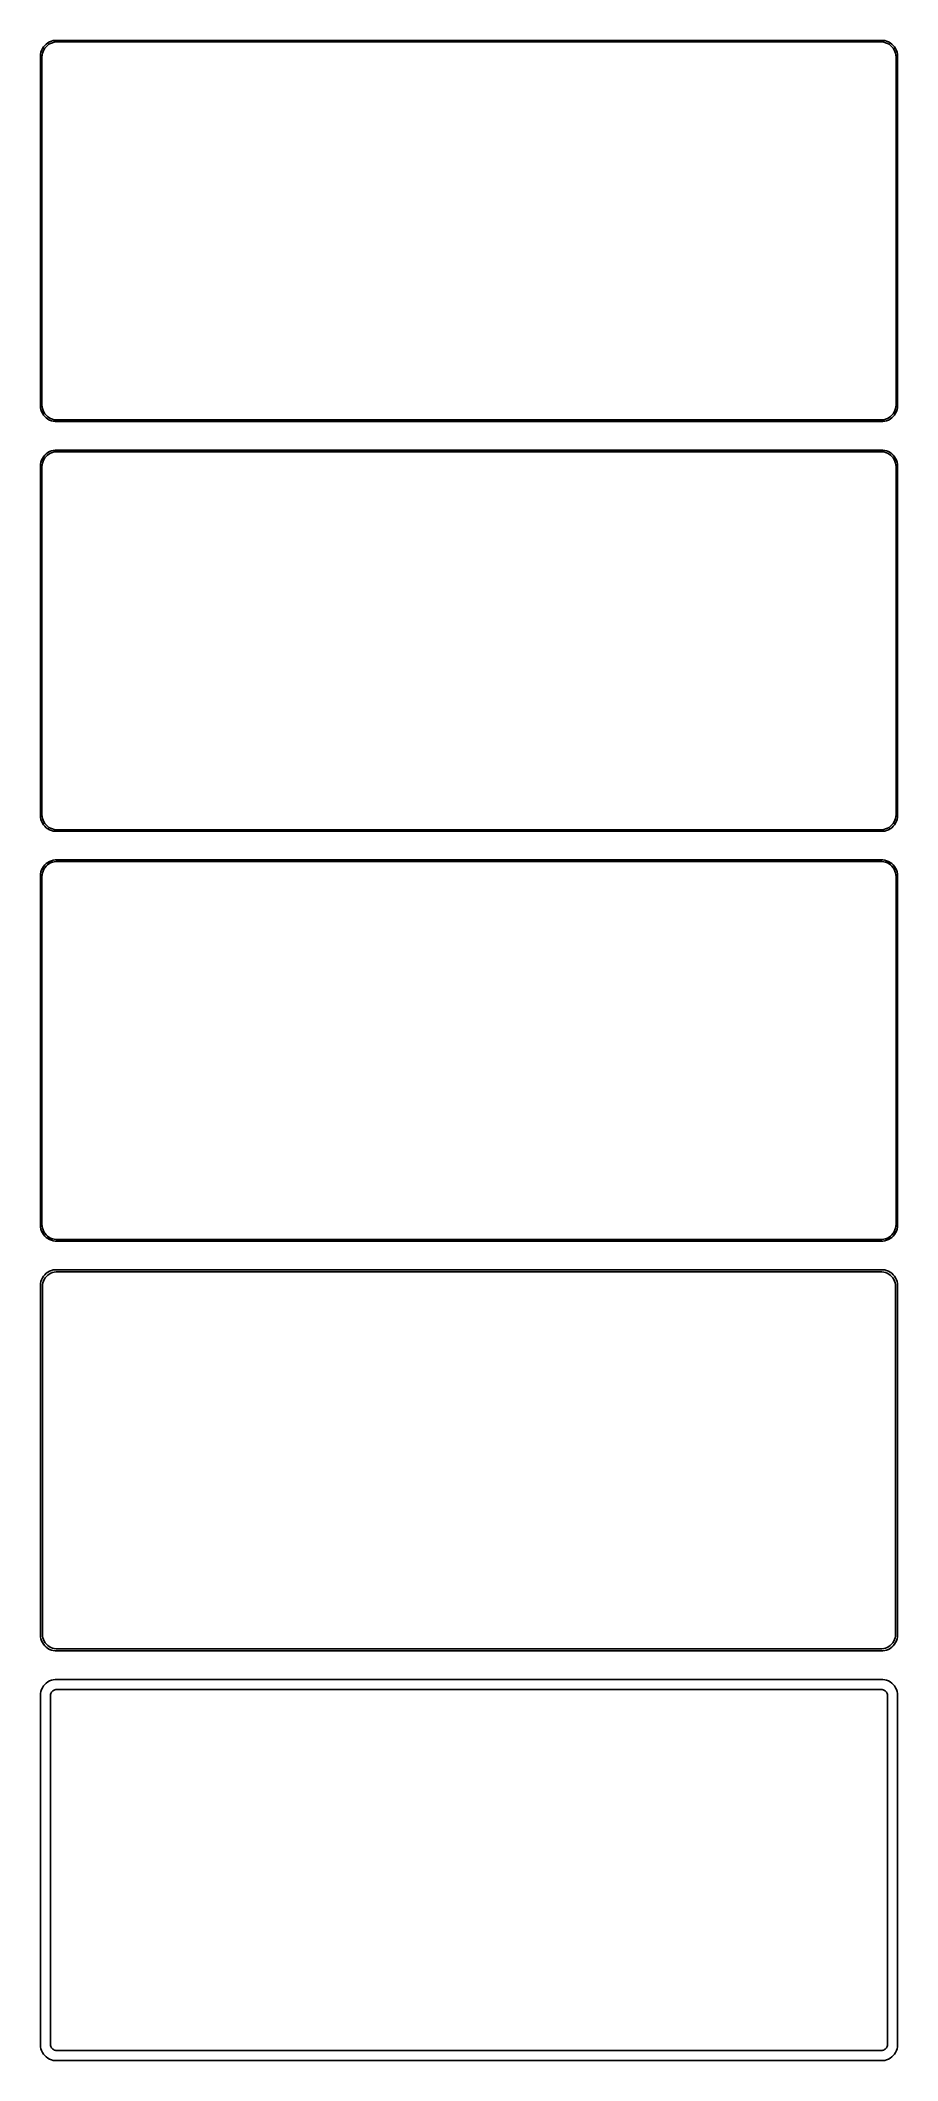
# Model space of a CAD drawing. Header units: metres. Extents: x -135 to 135, y 585 to 1221.
import ezdxf

# ---------------------------------------------------------------- set-up
doc = ezdxf.new("R2010")
doc.units = ezdxf.units.M

msp = doc.modelspace()

# ---------------------------------------------------------------- linework, layer by layer
for p, q in [((-134.961, 1216.63), (-135, 1216)), ((-135, 1216), (-135, 1106)), ((-134.843, 1217.24), (-134.961, 1216.63)), ((-134.649, 1217.84), (-134.843, 1217.24)), ((-134.382, 1218.41), (-134.649, 1217.84)), ((-134.5, 1215.75), (-134.463, 1216.35)), ((-134.5, 1106.25), (-134.5, 1215.75)), ((-134.463, 1216.35), (-134.351, 1216.93)), ((-134.045, 1218.94), (-134.382, 1218.41)), ((-134.351, 1216.93), (-134.166, 1217.5)), ((-134.166, 1217.5), (-133.912, 1218.04)), ((-133.645, 1219.42), (-134.045, 1218.94)), ((-133.912, 1218.04), (-133.593, 1218.54)), ((-133.187, 1219.85), (-133.645, 1219.42)), ((-133.593, 1218.54), (-133.213, 1219)), ((-133.213, 1219), (-132.778, 1219.41)), ((-132.679, 1220.22), (-133.187, 1219.85)), ((-132.778, 1219.41), (-132.295, 1219.76)), ((-132.129, 1220.52), (-132.679, 1220.22)), ((-132.295, 1219.76), (-131.772, 1220.05)), ((-131.545, 1220.76), (-132.129, 1220.52)), ((-131.772, 1220.05), (-131.218, 1220.27)), ((-130.937, 1220.91), (-131.545, 1220.76)), ((-131.218, 1220.27), (-130.64, 1220.42)), ((-130.314, 1220.99), (-130.937, 1220.91)), ((-130.64, 1220.42), (-130.048, 1220.49)), ((130.314, 1220.99), (-130.314, 1220.99)), ((-130.048, 1220.49), (130.048, 1220.49)), ((130.048, 1220.49), (130.64, 1220.42)), ((130.937, 1220.91), (130.314, 1220.99)), ((130.64, 1220.42), (131.218, 1220.27)), ((131.545, 1220.76), (130.937, 1220.91)), ((131.218, 1220.27), (131.772, 1220.05)), ((132.129, 1220.52), (131.545, 1220.76)), ((131.772, 1220.05), (132.295, 1219.76)), ((132.679, 1220.22), (132.129, 1220.52)), ((132.295, 1219.76), (132.778, 1219.41)), ((133.187, 1219.85), (132.679, 1220.22)), ((132.778, 1219.41), (133.213, 1219)), ((133.645, 1219.42), (133.187, 1219.85)), ((133.213, 1219), (133.593, 1218.54)), ((133.593, 1218.54), (133.912, 1218.04)), ((134.045, 1218.94), (133.645, 1219.42)), ((133.912, 1218.04), (134.166, 1217.5)), ((134.382, 1218.41), (134.045, 1218.94)), ((134.166, 1217.5), (134.351, 1216.93)), ((134.351, 1216.93), (134.463, 1216.35)), ((134.649, 1217.84), (134.382, 1218.41)), ((134.463, 1216.35), (134.5, 1215.75)), ((134.5, 1215.75), (134.5, 1106.25)), ((134.843, 1217.24), (134.649, 1217.84)), ((134.961, 1216.63), (134.843, 1217.24)), ((135, 1216), (134.961, 1216.63)), ((135, 1106), (135, 1216)), ((-135, 1106), (-134.961, 1105.37)), ((-134.961, 1105.37), (-134.843, 1104.76)), ((-134.843, 1104.76), (-134.649, 1104.16)), ((-134.649, 1104.16), (-134.382, 1103.59)), ((-134.463, 1105.65), (-134.5, 1106.25)), ((-134.351, 1105.07), (-134.463, 1105.65)), ((-134.382, 1103.59), (-134.045, 1103.06)), ((-134.166, 1104.5), (-134.351, 1105.07)), ((-133.912, 1103.96), (-134.166, 1104.5)), ((-134.045, 1103.06), (-133.645, 1102.58)), ((-133.593, 1103.46), (-133.912, 1103.96)), ((-133.645, 1102.58), (-133.187, 1102.15)), ((-133.213, 1103), (-133.593, 1103.46)), ((-132.778, 1102.59), (-133.213, 1103)), ((-133.187, 1102.15), (-132.679, 1101.78)), ((-132.295, 1102.24), (-132.778, 1102.59)), ((-132.679, 1101.78), (-132.129, 1101.48)), ((-131.772, 1101.95), (-132.295, 1102.24)), ((-132.129, 1101.48), (-131.545, 1101.24)), ((-131.218, 1101.73), (-131.772, 1101.95)), ((-131.545, 1101.24), (-130.937, 1101.09)), ((-130.64, 1101.58), (-131.218, 1101.73)), ((-130.937, 1101.09), (-130.314, 1101.01)), ((-130.048, 1101.51), (-130.64, 1101.58)), ((-130.314, 1101.01), (130.314, 1101.01)), ((130.048, 1101.51), (-130.048, 1101.51)), ((130.64, 1101.58), (130.048, 1101.51)), ((130.314, 1101.01), (130.937, 1101.09)), ((131.218, 1101.73), (130.64, 1101.58)), ((130.937, 1101.09), (131.545, 1101.24)), ((131.772, 1101.95), (131.218, 1101.73)), ((131.545, 1101.24), (132.129, 1101.48)), ((132.295, 1102.24), (131.772, 1101.95)), ((132.129, 1101.48), (132.679, 1101.78)), ((132.778, 1102.59), (132.295, 1102.24)), ((132.679, 1101.78), (133.187, 1102.15)), ((133.213, 1103), (132.778, 1102.59)), ((133.187, 1102.15), (133.645, 1102.58)), ((133.593, 1103.46), (133.213, 1103)), ((133.912, 1103.96), (133.593, 1103.46)), ((133.645, 1102.58), (134.045, 1103.06)), ((134.166, 1104.5), (133.912, 1103.96)), ((134.045, 1103.06), (134.382, 1103.59)), ((134.351, 1105.07), (134.166, 1104.5)), ((134.463, 1105.65), (134.351, 1105.07)), ((134.382, 1103.59), (134.649, 1104.16)), ((134.5, 1106.25), (134.463, 1105.65)), ((134.649, 1104.16), (134.843, 1104.76)), ((134.843, 1104.76), (134.961, 1105.37)), ((134.961, 1105.37), (135, 1106)), ((-134.961, 1087.63), (-135, 1087)), ((-134.843, 1088.24), (-134.961, 1087.63)), ((-134.649, 1088.84), (-134.843, 1088.24)), ((-134.382, 1089.41), (-134.649, 1088.84)), ((-134.463, 1087.35), (-134.351, 1087.93)), ((-134.045, 1089.94), (-134.382, 1089.41)), ((-134.351, 1087.93), (-134.166, 1088.5)), ((-134.166, 1088.5), (-133.912, 1089.04)), ((-133.645, 1090.42), (-134.045, 1089.94)), ((-133.912, 1089.04), (-133.593, 1089.54)), ((-133.187, 1090.85), (-133.645, 1090.42)), ((-133.593, 1089.54), (-133.213, 1090)), ((-133.213, 1090), (-132.778, 1090.41)), ((-132.679, 1091.22), (-133.187, 1090.85)), ((-132.778, 1090.41), (-132.295, 1090.76)), ((-132.129, 1091.52), (-132.679, 1091.22)), ((-132.295, 1090.76), (-131.772, 1091.05)), ((-131.545, 1091.76), (-132.129, 1091.52)), ((-131.772, 1091.05), (-131.218, 1091.27)), ((-130.937, 1091.91), (-131.545, 1091.76)), ((-131.218, 1091.27), (-130.64, 1091.42)), ((-130.314, 1091.99), (-130.937, 1091.91)), ((-130.64, 1091.42), (-130.048, 1091.49)), ((130.314, 1091.99), (-130.314, 1091.99)), ((-130.048, 1091.49), (130.048, 1091.49)), ((130.048, 1091.49), (130.64, 1091.42)), ((130.937, 1091.91), (130.314, 1091.99)), ((130.64, 1091.42), (131.218, 1091.27)), ((131.545, 1091.76), (130.937, 1091.91)), ((131.218, 1091.27), (131.772, 1091.05)), ((132.129, 1091.52), (131.545, 1091.76)), ((131.772, 1091.05), (132.295, 1090.76)), ((132.679, 1091.22), (132.129, 1091.52)), ((132.295, 1090.76), (132.778, 1090.41)), ((133.187, 1090.85), (132.679, 1091.22)), ((132.778, 1090.41), (133.213, 1090)), ((133.645, 1090.42), (133.187, 1090.85)), ((133.213, 1090), (133.593, 1089.54)), ((133.593, 1089.54), (133.912, 1089.04)), ((134.045, 1089.94), (133.645, 1090.42)), ((133.912, 1089.04), (134.166, 1088.5)), ((134.382, 1089.41), (134.045, 1089.94)), ((134.166, 1088.5), (134.351, 1087.93)), ((134.351, 1087.93), (134.463, 1087.35)), ((134.649, 1088.84), (134.382, 1089.41)), ((134.843, 1088.24), (134.649, 1088.84)), ((134.961, 1087.63), (134.843, 1088.24)), ((135, 1087), (134.961, 1087.63)), ((-135, 1087), (-135, 977)), ((-134.5, 1086.75), (-134.463, 1087.35)), ((-134.5, 977.25), (-134.5, 1086.75)), ((134.463, 1087.35), (134.5, 1086.75)), ((134.5, 1086.75), (134.5, 977.25)), ((135, 977), (135, 1087)), ((-135, 977), (-134.961, 976.373)), ((-134.961, 976.373), (-134.843, 975.757)), ((-134.843, 975.757), (-134.649, 975.159)), ((-134.649, 975.159), (-134.382, 974.591)), ((-134.463, 976.655), (-134.5, 977.25)), ((-134.351, 976.069), (-134.463, 976.655)), ((-134.382, 974.591), (-134.045, 974.061)), ((-134.166, 975.501), (-134.351, 976.069)), ((-133.912, 974.962), (-134.166, 975.501)), ((-134.045, 974.061), (-133.645, 973.577)), ((-133.593, 974.458), (-133.912, 974.962)), ((-133.645, 973.577), (-133.187, 973.147)), ((-133.213, 973.998), (-133.593, 974.458)), ((-132.778, 973.59), (-133.213, 973.998)), ((-133.187, 973.147), (-132.679, 972.778)), ((-132.295, 973.239), (-132.778, 973.59)), ((-131.772, 972.952), (-132.295, 973.239)), ((132.295, 973.239), (131.772, 972.952)), ((132.778, 973.59), (132.295, 973.239)), ((132.679, 972.778), (133.187, 973.147)), ((133.213, 973.998), (132.778, 973.59)), ((133.187, 973.147), (133.645, 973.577)), ((133.593, 974.458), (133.213, 973.998)), ((133.912, 974.962), (133.593, 974.458)), ((133.645, 973.577), (134.045, 974.061)), ((134.166, 975.501), (133.912, 974.962)), ((134.045, 974.061), (134.382, 974.591)), ((134.351, 976.069), (134.166, 975.501)), ((134.463, 976.655), (134.351, 976.069)), ((134.382, 974.591), (134.649, 975.159)), ((134.5, 977.25), (134.463, 976.655)), ((134.649, 975.159), (134.843, 975.757)), ((134.843, 975.757), (134.961, 976.373)), ((134.961, 976.373), (135, 977)), ((-132.679, 972.778), (-132.129, 972.476)), ((-132.129, 972.476), (-131.545, 972.245)), ((-131.218, 972.732), (-131.772, 972.952)), ((-131.545, 972.245), (-130.937, 972.089)), ((-130.64, 972.584), (-131.218, 972.732)), ((-130.937, 972.089), (-130.314, 972.01)), ((-130.048, 972.509), (-130.64, 972.584)), ((-130.314, 972.01), (130.314, 972.01)), ((130.048, 972.509), (-130.048, 972.509)), ((130.64, 972.584), (130.048, 972.509)), ((130.314, 972.01), (130.937, 972.089)), ((131.218, 972.732), (130.64, 972.584)), ((130.937, 972.089), (131.545, 972.245)), ((131.772, 972.952), (131.218, 972.732)), ((131.545, 972.245), (132.129, 972.476)), ((132.129, 972.476), (132.679, 972.778)), ((-134.382, 960.409), (-134.649, 959.841)), ((-134.045, 960.939), (-134.382, 960.409)), ((-133.645, 961.423), (-134.045, 960.939)), ((-133.912, 960.038), (-133.593, 960.542)), ((-133.187, 961.853), (-133.645, 961.423)), ((-133.593, 960.542), (-133.213, 961.002)), ((-133.213, 961.002), (-132.778, 961.41)), ((-132.679, 962.222), (-133.187, 961.853)), ((-132.778, 961.41), (-132.295, 961.761)), ((-132.129, 962.524), (-132.679, 962.222)), ((-132.295, 961.761), (-131.772, 962.048)), ((-131.545, 962.755), (-132.129, 962.524)), ((-131.772, 962.048), (-131.218, 962.268)), ((-130.937, 962.911), (-131.545, 962.755)), ((-131.218, 962.268), (-130.64, 962.416)), ((-130.314, 962.99), (-130.937, 962.911)), ((-130.64, 962.416), (-130.048, 962.491)), ((130.314, 962.99), (-130.314, 962.99)), ((-130.048, 962.491), (130.048, 962.491)), ((130.048, 962.491), (130.64, 962.416)), ((130.937, 962.911), (130.314, 962.99)), ((130.64, 962.416), (131.218, 962.268)), ((131.545, 962.755), (130.937, 962.911)), ((131.218, 962.268), (131.772, 962.048)), ((132.129, 962.524), (131.545, 962.755)), ((131.772, 962.048), (132.295, 961.761)), ((132.679, 962.222), (132.129, 962.524)), ((132.295, 961.761), (132.778, 961.41)), ((133.187, 961.853), (132.679, 962.222)), ((132.778, 961.41), (133.213, 961.002)), ((133.645, 961.423), (133.187, 961.853)), ((133.213, 961.002), (133.593, 960.542)), ((133.593, 960.542), (133.912, 960.038)), ((134.045, 960.939), (133.645, 961.423)), ((134.382, 960.409), (134.045, 960.939)), ((134.649, 959.841), (134.382, 960.409)), ((-134.961, 958.627), (-135, 958)), ((-135, 958), (-135, 848)), ((-134.843, 959.243), (-134.961, 958.627)), ((-134.649, 959.841), (-134.843, 959.243)), ((-134.5, 957.75), (-134.463, 958.345)), ((-134.5, 848.25), (-134.5, 957.75)), ((-134.463, 958.345), (-134.351, 958.931)), ((-134.351, 958.931), (-134.166, 959.499)), ((-134.166, 959.499), (-133.912, 960.038)), ((133.912, 960.038), (134.166, 959.499)), ((134.166, 959.499), (134.351, 958.931)), ((134.351, 958.931), (134.463, 958.345)), ((134.463, 958.345), (134.5, 957.75)), ((134.5, 957.75), (134.5, 848.25)), ((134.843, 959.243), (134.649, 959.841)), ((134.961, 958.627), (134.843, 959.243)), ((135, 958), (134.961, 958.627)), ((135, 848), (135, 958)), ((-135, 848), (-134.961, 847.373)), ((-134.961, 847.373), (-134.843, 846.757)), ((-134.843, 846.757), (-134.649, 846.159)), ((-134.649, 846.159), (-134.382, 845.591)), ((-134.463, 847.655), (-134.5, 848.25)), ((-134.351, 847.069), (-134.463, 847.655)), ((-134.166, 846.501), (-134.351, 847.069)), ((-133.912, 845.962), (-134.166, 846.501)), ((-133.593, 845.458), (-133.912, 845.962)), ((133.912, 845.962), (133.593, 845.458)), ((134.166, 846.501), (133.912, 845.962)), ((134.351, 847.069), (134.166, 846.501)), ((134.463, 847.655), (134.351, 847.069)), ((134.382, 845.591), (134.649, 846.159)), ((134.5, 848.25), (134.463, 847.655)), ((134.649, 846.159), (134.843, 846.757)), ((134.843, 846.757), (134.961, 847.373)), ((134.961, 847.373), (135, 848)), ((-134.382, 845.591), (-134.045, 845.061)), ((-134.045, 845.061), (-133.645, 844.577)), ((-133.645, 844.577), (-133.187, 844.147)), ((-133.213, 844.998), (-133.593, 845.458)), ((-132.778, 844.59), (-133.213, 844.998)), ((-133.187, 844.147), (-132.679, 843.778)), ((-132.295, 844.239), (-132.778, 844.59)), ((-132.679, 843.778), (-132.129, 843.476)), ((-131.772, 843.952), (-132.295, 844.239)), ((-132.129, 843.476), (-131.545, 843.245)), ((-131.218, 843.732), (-131.772, 843.952)), ((-131.545, 843.245), (-130.937, 843.089)), ((-130.64, 843.584), (-131.218, 843.732)), ((-130.937, 843.089), (-130.314, 843.01)), ((-130.048, 843.509), (-130.64, 843.584)), ((-130.314, 843.01), (130.314, 843.01)), ((130.048, 843.509), (-130.048, 843.509)), ((130.64, 843.584), (130.048, 843.509)), ((130.314, 843.01), (130.937, 843.089)), ((131.218, 843.732), (130.64, 843.584)), ((130.937, 843.089), (131.545, 843.245)), ((131.772, 843.952), (131.218, 843.732)), ((131.545, 843.245), (132.129, 843.476)), ((132.295, 844.239), (131.772, 843.952)), ((132.129, 843.476), (132.679, 843.778)), ((132.778, 844.59), (132.295, 844.239)), ((132.679, 843.778), (133.187, 844.147)), ((133.213, 844.998), (132.778, 844.59)), ((133.187, 844.147), (133.645, 844.577)), ((133.593, 845.458), (133.213, 844.998)), ((133.645, 844.577), (134.045, 845.061)), ((134.045, 845.061), (134.382, 845.591)), ((-132.679, 833.222), (-133.187, 832.853)), ((-132.129, 833.524), (-132.679, 833.222)), ((-131.545, 833.755), (-132.129, 833.524)), ((-130.937, 833.911), (-131.545, 833.755)), ((-131.165, 833.104), (-130.608, 833.247)), ((-130.314, 833.99), (-130.937, 833.911)), ((-130.608, 833.247), (-130.037, 833.319)), ((130.314, 833.99), (-130.314, 833.99)), ((-130.037, 833.319), (130.037, 833.319)), ((130.037, 833.319), (130.608, 833.247)), ((130.937, 833.911), (130.314, 833.99)), ((130.608, 833.247), (131.165, 833.104)), ((131.545, 833.755), (130.937, 833.911)), ((132.129, 833.524), (131.545, 833.755)), ((132.679, 833.222), (132.129, 833.524)), ((133.187, 832.853), (132.679, 833.222)), ((-134.961, 829.627), (-135, 829)), ((-135, 829), (-135, 719)), ((-134.843, 830.243), (-134.961, 829.627)), ((-134.649, 830.841), (-134.843, 830.243)), ((-134.382, 831.409), (-134.649, 830.841)), ((-134.045, 831.939), (-134.382, 831.409)), ((-134.328, 828.75), (-134.292, 829.324)), ((-134.328, 719.25), (-134.328, 828.75)), ((-134.292, 829.324), (-134.185, 829.889)), ((-134.185, 829.889), (-134.007, 830.435)), ((-133.645, 832.423), (-134.045, 831.939)), ((-134.007, 830.435), (-133.762, 830.956)), ((-133.762, 830.956), (-133.454, 831.441)), ((-133.187, 832.853), (-133.645, 832.423)), ((-133.454, 831.441), (-133.088, 831.884)), ((-133.088, 831.884), (-132.668, 832.278)), ((-132.668, 832.278), (-132.203, 832.616)), ((-132.203, 832.616), (-131.699, 832.893)), ((-131.699, 832.893), (-131.165, 833.104)), ((131.165, 833.104), (131.699, 832.893)), ((131.699, 832.893), (132.203, 832.616)), ((132.203, 832.616), (132.668, 832.278)), ((132.668, 832.278), (133.088, 831.884)), ((133.088, 831.884), (133.454, 831.441)), ((133.645, 832.423), (133.187, 832.853)), ((133.454, 831.441), (133.762, 830.956)), ((134.045, 831.939), (133.645, 832.423)), ((133.762, 830.956), (134.007, 830.435)), ((134.007, 830.435), (134.185, 829.889)), ((134.382, 831.409), (134.045, 831.939)), ((134.185, 829.889), (134.292, 829.324)), ((134.292, 829.324), (134.328, 828.75)), ((134.328, 828.75), (134.328, 719.25)), ((134.649, 830.841), (134.382, 831.409)), ((134.843, 830.243), (134.649, 830.841)), ((134.961, 829.627), (134.843, 830.243)), ((135, 829), (134.961, 829.627)), ((135, 719), (135, 829)), ((-135, 719), (-134.961, 718.373)), ((-134.292, 718.676), (-134.328, 719.25)), ((-134.185, 718.111), (-134.292, 718.676)), ((134.292, 718.676), (134.185, 718.111)), ((134.328, 719.25), (134.292, 718.676)), ((134.961, 718.373), (135, 719)), ((-134.961, 718.373), (-134.843, 717.757)), ((-134.843, 717.757), (-134.649, 717.159)), ((-134.649, 717.159), (-134.382, 716.591)), ((-134.382, 716.591), (-134.045, 716.061)), ((-134.007, 717.565), (-134.185, 718.111)), ((-134.045, 716.061), (-133.645, 715.577)), ((-133.762, 717.044), (-134.007, 717.565)), ((-133.454, 716.559), (-133.762, 717.044)), ((-133.645, 715.577), (-133.187, 715.147)), ((-133.088, 716.116), (-133.454, 716.559)), ((-133.187, 715.147), (-132.679, 714.778)), ((-132.668, 715.722), (-133.088, 716.116)), ((-132.679, 714.778), (-132.129, 714.476)), ((-132.203, 715.384), (-132.668, 715.722)), ((-131.699, 715.107), (-132.203, 715.384)), ((-132.129, 714.476), (-131.545, 714.245)), ((-131.165, 714.896), (-131.699, 715.107)), ((-131.545, 714.245), (-130.937, 714.089)), ((-130.608, 714.753), (-131.165, 714.896)), ((-130.937, 714.089), (-130.314, 714.01)), ((-130.037, 714.681), (-130.608, 714.753)), ((-130.314, 714.01), (130.314, 714.01)), ((130.037, 714.681), (-130.037, 714.681)), ((130.608, 714.753), (130.037, 714.681)), ((130.314, 714.01), (130.937, 714.089)), ((131.165, 714.896), (130.608, 714.753)), ((130.937, 714.089), (131.545, 714.245)), ((131.699, 715.107), (131.165, 714.896)), ((131.545, 714.245), (132.129, 714.476)), ((132.203, 715.384), (131.699, 715.107)), ((132.129, 714.476), (132.679, 714.778)), ((132.668, 715.722), (132.203, 715.384)), ((133.088, 716.116), (132.668, 715.722)), ((132.679, 714.778), (133.187, 715.147)), ((133.454, 716.559), (133.088, 716.116)), ((133.187, 715.147), (133.645, 715.577)), ((133.762, 717.044), (133.454, 716.559)), ((133.645, 715.577), (134.045, 716.061)), ((134.007, 717.565), (133.762, 717.044)), ((134.185, 718.111), (134.007, 717.565)), ((134.045, 716.061), (134.382, 716.591)), ((134.382, 716.591), (134.649, 717.159)), ((134.649, 717.159), (134.843, 717.757)), ((134.843, 717.757), (134.961, 718.373)), ((-134.961, 700.627), (-135, 700)), ((-135, 700), (-135, 590)), ((-134.843, 701.243), (-134.961, 700.627)), ((-134.649, 701.841), (-134.843, 701.243)), ((-134.382, 702.409), (-134.649, 701.841)), ((-134.045, 702.939), (-134.382, 702.409)), ((-133.645, 703.423), (-134.045, 702.939)), ((-133.187, 703.853), (-133.645, 703.423)), ((-132.679, 704.222), (-133.187, 703.853)), ((-132.129, 704.524), (-132.679, 704.222)), ((-131.545, 704.755), (-132.129, 704.524)), ((-131.86, 699.75), (-131.843, 700.014)), ((-131.86, 590.25), (-131.86, 699.75)), ((-131.843, 700.014), (-131.793, 700.275)), ((-131.793, 700.275), (-131.711, 700.527)), ((-131.711, 700.527), (-131.599, 700.766)), ((-131.599, 700.766), (-131.457, 700.99)), ((-130.937, 704.911), (-131.545, 704.755)), ((-131.457, 700.99), (-131.288, 701.194)), ((-131.288, 701.194), (-131.095, 701.375)), ((-131.095, 701.375), (-130.88, 701.531)), ((-130.314, 704.99), (-130.937, 704.911)), ((-130.88, 701.531), (-130.648, 701.659)), ((-130.648, 701.659), (-130.402, 701.756)), ((-130.402, 701.756), (-130.145, 701.822)), ((130.314, 704.99), (-130.314, 704.99)), ((-130.145, 701.822), (-129.882, 701.855)), ((-129.882, 701.855), (129.882, 701.855)), ((129.882, 701.855), (130.145, 701.822)), ((130.145, 701.822), (130.402, 701.756)), ((130.937, 704.911), (130.314, 704.99)), ((130.402, 701.756), (130.648, 701.659)), ((130.648, 701.659), (130.88, 701.531)), ((130.88, 701.531), (131.095, 701.375)), ((131.545, 704.755), (130.937, 704.911)), ((131.095, 701.375), (131.288, 701.194)), ((131.288, 701.194), (131.457, 700.99)), ((131.457, 700.99), (131.599, 700.766)), ((132.129, 704.524), (131.545, 704.755)), ((131.599, 700.766), (131.711, 700.527)), ((131.711, 700.527), (131.793, 700.275)), ((131.793, 700.275), (131.843, 700.014)), ((131.843, 700.014), (131.86, 699.75)), ((131.86, 699.75), (131.86, 590.25)), ((132.679, 704.222), (132.129, 704.524)), ((133.187, 703.853), (132.679, 704.222)), ((133.645, 703.423), (133.187, 703.853)), ((134.045, 702.939), (133.645, 703.423)), ((134.382, 702.409), (134.045, 702.939)), ((134.649, 701.841), (134.382, 702.409)), ((134.843, 701.243), (134.649, 701.841)), ((134.961, 700.627), (134.843, 701.243)), ((135, 700), (134.961, 700.627)), ((135, 590), (135, 700)), ((-135, 590), (-134.961, 589.373)), ((-134.961, 589.373), (-134.843, 588.757)), ((-134.843, 588.757), (-134.649, 588.159)), ((-134.649, 588.159), (-134.382, 587.591)), ((-134.382, 587.591), (-134.045, 587.061)), ((-134.045, 587.061), (-133.645, 586.577)), ((-133.645, 586.577), (-133.187, 586.147)), ((-133.187, 586.147), (-132.679, 585.778)), ((-132.679, 585.778), (-132.129, 585.476)), ((-132.129, 585.476), (-131.545, 585.245)), ((-131.843, 589.986), (-131.86, 590.25)), ((-131.793, 589.725), (-131.843, 589.986)), ((-131.711, 589.473), (-131.793, 589.725)), ((-131.599, 589.234), (-131.711, 589.473)), ((-131.457, 589.01), (-131.599, 589.234)), ((-131.545, 585.245), (-130.937, 585.089)), ((-131.288, 588.806), (-131.457, 589.01)), ((-131.095, 588.625), (-131.288, 588.806)), ((-130.88, 588.469), (-131.095, 588.625)), ((-130.648, 588.341), (-130.88, 588.469)), ((-130.402, 588.244), (-130.648, 588.341)), ((-130.145, 588.178), (-130.402, 588.244)), ((-129.882, 588.145), (-130.145, 588.178)), ((129.882, 588.145), (-129.882, 588.145)), ((130.145, 588.178), (129.882, 588.145)), ((130.402, 588.244), (130.145, 588.178)), ((130.648, 588.341), (130.402, 588.244)), ((130.88, 588.469), (130.648, 588.341)), ((131.095, 588.625), (130.88, 588.469)), ((130.937, 585.089), (131.545, 585.245)), ((131.288, 588.806), (131.095, 588.625)), ((131.457, 589.01), (131.288, 588.806)), ((131.599, 589.234), (131.457, 589.01)), ((131.545, 585.245), (132.129, 585.476)), ((131.711, 589.473), (131.599, 589.234)), ((131.793, 589.725), (131.711, 589.473)), ((131.843, 589.986), (131.793, 589.725)), ((131.86, 590.25), (131.843, 589.986)), ((132.129, 585.476), (132.679, 585.778)), ((132.679, 585.778), (133.187, 586.147)), ((133.187, 586.147), (133.645, 586.577)), ((133.645, 586.577), (134.045, 587.061)), ((134.045, 587.061), (134.382, 587.591)), ((134.382, 587.591), (134.649, 588.159)), ((134.649, 588.159), (134.843, 588.757)), ((134.843, 588.757), (134.961, 589.373)), ((134.961, 589.373), (135, 590)), ((-130.937, 585.089), (-130.314, 585.01)), ((-130.314, 585.01), (130.314, 585.01)), ((130.314, 585.01), (130.937, 585.089))]:
    msp.add_line(p, q)

doc.saveas('drawing.dxf')
